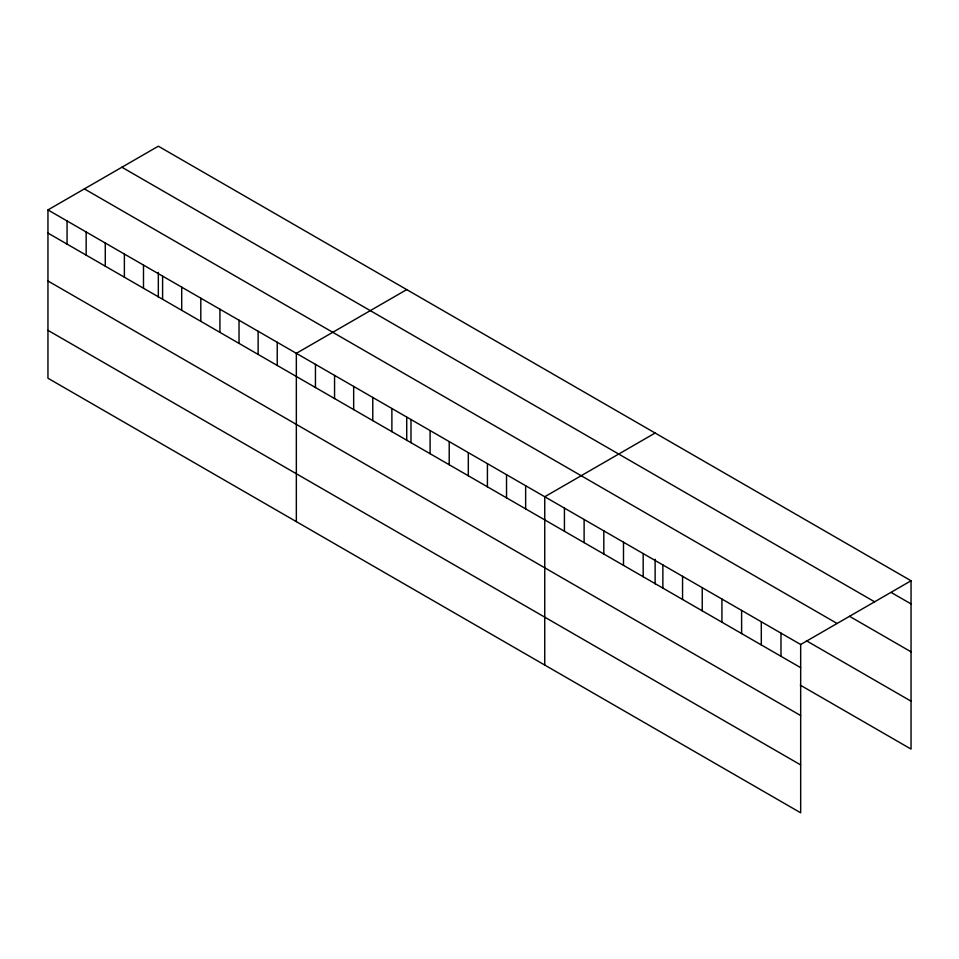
<?xml version="1.0" encoding="UTF-8"?>
<svg xmlns="http://www.w3.org/2000/svg" width="959" height="959" viewBox="0 0 959 959"><rect width="100%" height="100%" fill="white"/><g stroke="black" fill="none" stroke-linecap="round" stroke-linejoin="round"><path stroke-width="1.44" d="M47.95 209.925L800.669 644.508L800.669 812.8L47.95 378.23L47.95 209.925L158.331 146.2L911.05 580.77L911.05 749.075L800.309 685.146M406.724 289.606L296.343 353.332L296.343 521.636M655.129 433.024L544.748 496.75L544.748 665.043M800.669 644.508L911.05 580.77M891.367 592.566L911.05 603.93M121.901 167.226L874.62 601.808M849.53 616.313L911.05 651.832M84.38 188.899L837.099 623.47M806.471 640.792L911.05 701.173M47.95 233.073L800.669 667.656M47.95 280.975L800.669 715.558M47.95 330.328L800.669 764.91M780.986 633.132L780.986 656.292M761.302 621.768L761.302 644.928M741.607 610.404L741.607 633.563M721.923 599.039L721.923 622.187M702.24 587.675L702.24 610.823M682.556 576.311L682.556 599.459M662.861 564.947L662.861 588.095M655.129 559.229L655.129 583.899M643.177 553.571L643.177 576.731M623.494 542.207L623.494 565.366M603.81 530.842L603.81 553.99M584.115 519.478L584.115 542.626M564.431 508.114L564.431 531.262M525.64 485.71L525.64 508.869M506.532 474.681L506.532 497.841M487.424 463.653L487.424 486.8M468.316 452.624L468.316 475.772M449.208 441.584L449.208 464.743M430.1 430.555L430.1 453.703M410.991 419.527L410.991 442.674M406.724 417.273L406.724 440.493M391.883 408.498L391.883 431.646M372.775 397.458L372.775 420.617M353.667 386.429L353.667 409.577M334.559 375.401L334.559 398.548M315.451 364.372L315.451 387.52M277.235 342.303L277.235 365.451M258.139 331.275L258.139 354.422M239.031 320.234L239.031 343.394M219.923 309.206L219.923 332.365M200.815 298.177L200.815 321.325M181.707 287.149L181.707 310.296M162.598 276.108L162.598 299.268M158.331 272.404L158.331 297.074M143.49 265.08L143.49 288.239M124.382 254.051L124.382 277.199M105.274 243.023L105.274 266.17M86.166 231.982L86.166 255.142M67.058 220.954L67.058 244.113"/></g></svg>
